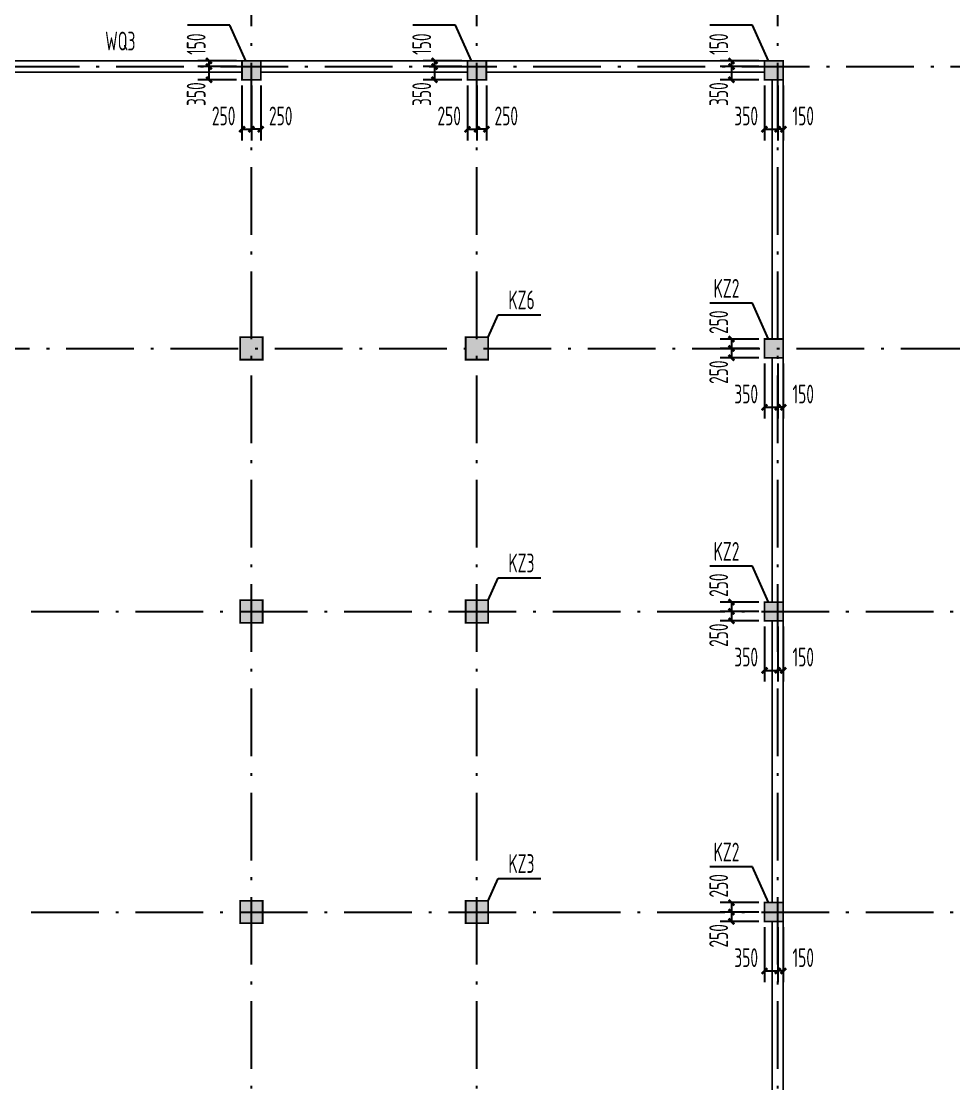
# Model space of a CAD drawing. Extents: x 2468086 to 6957054, y -3413633 to -667223.
# Drawn here: x 5075649 to 5100455, y -1229037 to -1200761 of the extents above; entities that cross this region are included whole.
import ezdxf

# ---------------------------------------------------------------- set-up
doc = ezdxf.new("R2010")
doc.units = 0
doc.header["$LTSCALE"] = 100
doc.header["$MEASUREMENT"] = 0
doc.linetypes.add('2', pattern=[18.5, 12, -3, 0.5, -3])
doc.layers.get('0').update_dxf_attribs({"linetype": 'CONTINUOUS'})
doc.layers.get('DEFPOINTS').update_dxf_attribs({"linetype": 'CONTINUOUS'})
for name, color, linetype in [('墙__实线', 3, 'CONTINUOUS'), ('柱', 2, 'CONTINUOUS'), ('柱填充', 43, 'CONTINUOUS'), ('柱编号', 211, 'CONTINUOUS'), ('轴线__尺寸数字', 7, 'CONTINUOUS'), ('轴线__点划线', 252, '2'), ('通风井定位', 145, 'CONTINUOUS')]:
    doc.layers.add(name, color=color, linetype=linetype)
doc.styles.add('GB', font='gbxwxt.shx', dxfattribs={"width": 0.7, "height": 500, "bigfont": 'gbhzfs.shx'})
doc.dimstyles.new('LYSDIM1', dxfattribs={"dimtxt": 375, "dimasz": 1.5, "dimexe": 300, "dimexo": 150, "dimgap": 90, "dimtad": 1, "dimdec": 0, "dimzin": 0, "dimdsep": 46, "dimtxsty": 'GB', "dimblk1": 'JT', "dimblk2": 'JT', "dimsah": 1, "dimcen": 0, "dimclrt": 7, "dimadec": 0, "dimazin": 0, "dimtfac": 1, "dimtdec": 0, "dimtix": 1, "dimtmove": 2, "dimatfit": 3, "dimldrblk": 'JT', "dimfxl": 1, "dimtolj": 1, "dimtzin": 0, "dimarcsym": 0})

# ---------------------------------------------------------------- blocks, each defined once
blk = doc.blocks.new('JT')
at = {"layer": '轴线__尺寸数字', "const_width": 45}
blk.add_lwpolyline([(-50, -50), (50, 50)], dxfattribs=at)
blk.add_lwpolyline([(-50, -50), (50, 50)], dxfattribs=at)
blk = doc.blocks.new('*D3219')
at = {"layer": 'DEFPOINTS', "color": 0, "transparency": 16777216}
for p in [(5080642, -1201968), (5081521, -1201818), (5081521, -1201968)]:
    blk.add_point(p, dxfattribs=at)
at = {"layer": '通风井定位', "color": 0, "lineweight": -2, "transparency": 16777216}
for p, q in [((5081371, -1201818), (5080342, -1201818)), ((5081371, -1201968), (5080342, -1201968)), ((5080642, -1201816), (5080642, -1201815)), ((5080642, -1201818), (5080642, -1201968)), ((5080642, -1201969), (5080642, -1201971))]:
    blk.add_line(p, q, dxfattribs=at)
at = {"layer": '通风井定位', "color": 0, "lineweight": -2, "transparency": 16777216, "xscale": 1.5, "yscale": 1.5, "zscale": 1.5}
for p, rotation in [((5080642, -1201818), 270), ((5080642, -1201968), 90)]:
    blk.add_blockref('JT', p, dxfattribs=dict(at, rotation=rotation))
at = {"layer": '通风井定位', "color": 7, "transparency": 16777216, "insert": (5080302, -1201370), "char_height": 500, "attachment_point": 5, "rotation": 90, "style": 'GB'}
blk.add_mtext('\\A1;150', dxfattribs=at)
blk = doc.blocks.new('*D3220')
at = {"layer": 'DEFPOINTS', "color": 0, "transparency": 16777216}
for p in [(5081521, -1201968), (5080642, -1202318), (5081521, -1202318)]:
    blk.add_point(p, dxfattribs=at)
at = {"layer": '通风井定位', "color": 0, "lineweight": -2, "transparency": 16777216}
for p, q in [((5081371, -1201968), (5080342, -1201968)), ((5080642, -1201969), (5080642, -1202316)), ((5081371, -1202318), (5080342, -1202318))]:
    blk.add_line(p, q, dxfattribs=at)
at = {"layer": '通风井定位', "color": 0, "lineweight": -2, "transparency": 16777216, "xscale": 1.5, "yscale": 1.5, "zscale": 1.5}
for p, rotation in [((5080642, -1201968), 90), ((5080642, -1202318), 270)]:
    blk.add_blockref('JT', p, dxfattribs=dict(at, rotation=rotation))
at = {"layer": '通风井定位', "color": 7, "transparency": 16777216, "insert": (5080302, -1202701), "char_height": 500, "attachment_point": 5, "rotation": 90, "style": 'GB'}
blk.add_mtext('\\A1;350', dxfattribs=at)
blk = doc.blocks.new('*D3221')
at = {"layer": 'DEFPOINTS', "color": 0, "transparency": 16777216}
for p in [(5081521, -1202318), (5081771, -1202318), (5081771, -1203636)]:
    blk.add_point(p, dxfattribs=at)
at = {"layer": '通风井定位', "color": 0, "lineweight": -2, "transparency": 16777216}
for p, q in [((5081521, -1202468), (5081521, -1203936)), ((5081771, -1202468), (5081771, -1203936)), ((5081522, -1203636), (5081769, -1203636))]:
    blk.add_line(p, q, dxfattribs=at)
at = {"layer": '通风井定位', "color": 0, "lineweight": -2, "transparency": 16777216, "xscale": 1.5, "yscale": 1.5, "zscale": 1.5, "rotation": 180}
blk.add_blockref('JT', (5081521, -1203636), dxfattribs=at)
at = {"layer": '通风井定位', "color": 0, "lineweight": -2, "transparency": 16777216, "xscale": 1.5, "yscale": 1.5, "zscale": 1.5}
blk.add_blockref('JT', (5081771, -1203636), dxfattribs=at)
at = {"layer": '通风井定位', "color": 7, "transparency": 16777216, "insert": (5081033, -1203282), "char_height": 500, "attachment_point": 5, "style": 'GB'}
blk.add_mtext('\\A1;250', dxfattribs=at)
blk = doc.blocks.new('*D3222')
at = {"layer": 'DEFPOINTS', "color": 0, "transparency": 16777216}
for p in [(5081771, -1202318), (5082021, -1202318), (5081771, -1203636)]:
    blk.add_point(p, dxfattribs=at)
at = {"layer": '通风井定位', "color": 0, "lineweight": -2, "transparency": 16777216}
for p, q in [((5081771, -1202468), (5081771, -1203936)), ((5082021, -1202468), (5082021, -1203936)), ((5082019, -1203636), (5081772, -1203636))]:
    blk.add_line(p, q, dxfattribs=at)
at = {"layer": '通风井定位', "color": 0, "lineweight": -2, "transparency": 16777216, "xscale": 1.5, "yscale": 1.5, "zscale": 1.5, "rotation": 180}
blk.add_blockref('JT', (5081771, -1203636), dxfattribs=at)
at = {"layer": '通风井定位', "color": 0, "lineweight": -2, "transparency": 16777216, "xscale": 1.5, "yscale": 1.5, "zscale": 1.5}
blk.add_blockref('JT', (5082021, -1203636), dxfattribs=at)
at = {"layer": '通风井定位', "color": 7, "transparency": 16777216, "insert": (5082551, -1203282), "char_height": 500, "attachment_point": 5, "style": 'GB'}
blk.add_mtext('\\A1;250', dxfattribs=at)
blk = doc.blocks.new('*D3223')
at = {"layer": 'DEFPOINTS', "color": 0, "transparency": 16777216}
for p in [(5086642, -1201968), (5087521, -1201818), (5087521, -1201968)]:
    blk.add_point(p, dxfattribs=at)
at = {"layer": '通风井定位', "color": 0, "lineweight": -2, "transparency": 16777216}
for p, q in [((5087371, -1201818), (5086342, -1201818)), ((5087371, -1201968), (5086342, -1201968)), ((5086642, -1201816), (5086642, -1201815)), ((5086642, -1201818), (5086642, -1201968)), ((5086642, -1201969), (5086642, -1201971))]:
    blk.add_line(p, q, dxfattribs=at)
at = {"layer": '通风井定位', "color": 0, "lineweight": -2, "transparency": 16777216, "xscale": 1.5, "yscale": 1.5, "zscale": 1.5}
for p, rotation in [((5086642, -1201818), 270), ((5086642, -1201968), 90)]:
    blk.add_blockref('JT', p, dxfattribs=dict(at, rotation=rotation))
at = {"layer": '通风井定位', "color": 7, "transparency": 16777216, "insert": (5086302, -1201370), "char_height": 500, "attachment_point": 5, "rotation": 90, "style": 'GB'}
blk.add_mtext('\\A1;150', dxfattribs=at)
blk = doc.blocks.new('*D3224')
at = {"layer": 'DEFPOINTS', "color": 0, "transparency": 16777216}
for p in [(5087521, -1201968), (5086642, -1202318), (5087521, -1202318)]:
    blk.add_point(p, dxfattribs=at)
at = {"layer": '通风井定位', "color": 0, "lineweight": -2, "transparency": 16777216}
for p, q in [((5087371, -1201968), (5086342, -1201968)), ((5086642, -1201969), (5086642, -1202316)), ((5087371, -1202318), (5086342, -1202318))]:
    blk.add_line(p, q, dxfattribs=at)
at = {"layer": '通风井定位', "color": 0, "lineweight": -2, "transparency": 16777216, "xscale": 1.5, "yscale": 1.5, "zscale": 1.5}
for p, rotation in [((5086642, -1201968), 90), ((5086642, -1202318), 270)]:
    blk.add_blockref('JT', p, dxfattribs=dict(at, rotation=rotation))
at = {"layer": '通风井定位', "color": 7, "transparency": 16777216, "insert": (5086302, -1202701), "char_height": 500, "attachment_point": 5, "rotation": 90, "style": 'GB'}
blk.add_mtext('\\A1;350', dxfattribs=at)
blk = doc.blocks.new('*D3225')
at = {"layer": 'DEFPOINTS', "color": 0, "transparency": 16777216}
for p in [(5087521, -1202318), (5087771, -1202318), (5087771, -1203636)]:
    blk.add_point(p, dxfattribs=at)
at = {"layer": '通风井定位', "color": 0, "lineweight": -2, "transparency": 16777216}
for p, q in [((5087521, -1202468), (5087521, -1203936)), ((5087771, -1202468), (5087771, -1203936)), ((5087522, -1203636), (5087769, -1203636))]:
    blk.add_line(p, q, dxfattribs=at)
at = {"layer": '通风井定位', "color": 0, "lineweight": -2, "transparency": 16777216, "xscale": 1.5, "yscale": 1.5, "zscale": 1.5, "rotation": 180}
blk.add_blockref('JT', (5087521, -1203636), dxfattribs=at)
at = {"layer": '通风井定位', "color": 0, "lineweight": -2, "transparency": 16777216, "xscale": 1.5, "yscale": 1.5, "zscale": 1.5}
blk.add_blockref('JT', (5087771, -1203636), dxfattribs=at)
at = {"layer": '通风井定位', "color": 7, "transparency": 16777216, "insert": (5087033, -1203282), "char_height": 500, "attachment_point": 5, "style": 'GB'}
blk.add_mtext('\\A1;250', dxfattribs=at)
blk = doc.blocks.new('*D3226')
at = {"layer": 'DEFPOINTS', "color": 0, "transparency": 16777216}
for p in [(5087771, -1202318), (5088021, -1202318), (5087771, -1203636)]:
    blk.add_point(p, dxfattribs=at)
at = {"layer": '通风井定位', "color": 0, "lineweight": -2, "transparency": 16777216}
for p, q in [((5087771, -1202468), (5087771, -1203936)), ((5088021, -1202468), (5088021, -1203936)), ((5088019, -1203636), (5087772, -1203636))]:
    blk.add_line(p, q, dxfattribs=at)
at = {"layer": '通风井定位', "color": 0, "lineweight": -2, "transparency": 16777216, "xscale": 1.5, "yscale": 1.5, "zscale": 1.5, "rotation": 180}
blk.add_blockref('JT', (5087771, -1203636), dxfattribs=at)
at = {"layer": '通风井定位', "color": 0, "lineweight": -2, "transparency": 16777216, "xscale": 1.5, "yscale": 1.5, "zscale": 1.5}
blk.add_blockref('JT', (5088021, -1203636), dxfattribs=at)
at = {"layer": '通风井定位', "color": 7, "transparency": 16777216, "insert": (5088551, -1203282), "char_height": 500, "attachment_point": 5, "style": 'GB'}
blk.add_mtext('\\A1;250', dxfattribs=at)
blk = doc.blocks.new('*D3227')
at = {"layer": 'DEFPOINTS', "color": 0, "transparency": 16777216}
for p in [(5094542, -1201968), (5095421, -1201818), (5095421, -1201968)]:
    blk.add_point(p, dxfattribs=at)
at = {"layer": '通风井定位', "color": 0, "lineweight": -2, "transparency": 16777216}
for p, q in [((5095271, -1201818), (5094242, -1201818)), ((5095271, -1201968), (5094242, -1201968)), ((5094542, -1201816), (5094542, -1201815)), ((5094542, -1201818), (5094542, -1201968)), ((5094542, -1201969), (5094542, -1201971))]:
    blk.add_line(p, q, dxfattribs=at)
at = {"layer": '通风井定位', "color": 0, "lineweight": -2, "transparency": 16777216, "xscale": 1.5, "yscale": 1.5, "zscale": 1.5}
for p, rotation in [((5094542, -1201818), 270), ((5094542, -1201968), 90)]:
    blk.add_blockref('JT', p, dxfattribs=dict(at, rotation=rotation))
at = {"layer": '通风井定位', "color": 7, "transparency": 16777216, "insert": (5094202, -1201370), "char_height": 500, "attachment_point": 5, "rotation": 90, "style": 'GB'}
blk.add_mtext('\\A1;150', dxfattribs=at)
blk = doc.blocks.new('*D3228')
at = {"layer": 'DEFPOINTS', "color": 0, "transparency": 16777216}
for p in [(5095421, -1201968), (5094542, -1202318), (5095421, -1202318)]:
    blk.add_point(p, dxfattribs=at)
at = {"layer": '通风井定位', "color": 0, "lineweight": -2, "transparency": 16777216}
for p, q in [((5095271, -1201968), (5094242, -1201968)), ((5094542, -1201969), (5094542, -1202316)), ((5095271, -1202318), (5094242, -1202318))]:
    blk.add_line(p, q, dxfattribs=at)
at = {"layer": '通风井定位', "color": 0, "lineweight": -2, "transparency": 16777216, "xscale": 1.5, "yscale": 1.5, "zscale": 1.5}
for p, rotation in [((5094542, -1201968), 90), ((5094542, -1202318), 270)]:
    blk.add_blockref('JT', p, dxfattribs=dict(at, rotation=rotation))
at = {"layer": '通风井定位', "color": 7, "transparency": 16777216, "insert": (5094202, -1202701), "char_height": 500, "attachment_point": 5, "rotation": 90, "style": 'GB'}
blk.add_mtext('\\A1;350', dxfattribs=at)
blk = doc.blocks.new('*D3229')
at = {"layer": 'DEFPOINTS', "color": 0, "transparency": 16777216}
for p in [(5095421, -1202318), (5095771, -1202318), (5095771, -1203636)]:
    blk.add_point(p, dxfattribs=at)
at = {"layer": '通风井定位', "color": 0, "lineweight": -2, "transparency": 16777216}
for p, q in [((5095421, -1202468), (5095421, -1203936)), ((5095771, -1202468), (5095771, -1203936)), ((5095422, -1203636), (5095769, -1203636))]:
    blk.add_line(p, q, dxfattribs=at)
at = {"layer": '通风井定位', "color": 0, "lineweight": -2, "transparency": 16777216, "xscale": 1.5, "yscale": 1.5, "zscale": 1.5, "rotation": 180}
blk.add_blockref('JT', (5095421, -1203636), dxfattribs=at)
at = {"layer": '通风井定位', "color": 0, "lineweight": -2, "transparency": 16777216, "xscale": 1.5, "yscale": 1.5, "zscale": 1.5}
blk.add_blockref('JT', (5095771, -1203636), dxfattribs=at)
at = {"layer": '通风井定位', "color": 7, "transparency": 16777216, "insert": (5094933, -1203282), "char_height": 500, "attachment_point": 5, "style": 'GB'}
blk.add_mtext('\\A1;350', dxfattribs=at)
blk = doc.blocks.new('*D3230')
at = {"layer": 'DEFPOINTS', "color": 0, "transparency": 16777216}
for p in [(5095771, -1202318), (5095921, -1202318), (5095771, -1203636)]:
    blk.add_point(p, dxfattribs=at)
at = {"layer": '通风井定位', "color": 0, "lineweight": -2, "transparency": 16777216}
for p, q in [((5095771, -1202468), (5095771, -1203936)), ((5095921, -1202468), (5095921, -1203936)), ((5095769, -1203636), (5095768, -1203636)), ((5095921, -1203636), (5095771, -1203636)), ((5095922, -1203636), (5095924, -1203636))]:
    blk.add_line(p, q, dxfattribs=at)
at = {"layer": '通风井定位', "color": 0, "lineweight": -2, "transparency": 16777216, "xscale": 1.5, "yscale": 1.5, "zscale": 1.5}
blk.add_blockref('JT', (5095771, -1203636), dxfattribs=at)
at = {"layer": '通风井定位', "color": 0, "lineweight": -2, "transparency": 16777216, "xscale": 1.5, "yscale": 1.5, "zscale": 1.5, "rotation": 180}
blk.add_blockref('JT', (5095921, -1203636), dxfattribs=at)
at = {"layer": '通风井定位', "color": 7, "transparency": 16777216, "insert": (5096451, -1203282), "char_height": 500, "attachment_point": 5, "style": 'GB'}
blk.add_mtext('\\A1;150', dxfattribs=at)
blk = doc.blocks.new('*D3231')
at = {"layer": 'DEFPOINTS', "color": 0, "transparency": 16777216}
for p in [(5095421, -1209218), (5094542, -1209468), (5095421, -1209468)]:
    blk.add_point(p, dxfattribs=at)
at = {"layer": '通风井定位', "color": 0, "lineweight": -2, "transparency": 16777216}
for p, q in [((5095271, -1209218), (5094242, -1209218)), ((5094542, -1209219), (5094542, -1209466)), ((5095271, -1209468), (5094242, -1209468))]:
    blk.add_line(p, q, dxfattribs=at)
at = {"layer": '通风井定位', "color": 0, "lineweight": -2, "transparency": 16777216, "xscale": 1.5, "yscale": 1.5, "zscale": 1.5}
for p, rotation in [((5094542, -1209218), 90), ((5094542, -1209468), 270)]:
    blk.add_blockref('JT', p, dxfattribs=dict(at, rotation=rotation))
at = {"layer": '通风井定位', "color": 7, "transparency": 16777216, "insert": (5094202, -1208770), "char_height": 500, "attachment_point": 5, "rotation": 90, "style": 'GB'}
blk.add_mtext('\\A1;250', dxfattribs=at)
blk = doc.blocks.new('*D3232')
at = {"layer": 'DEFPOINTS', "color": 0, "transparency": 16777216}
for p in [(5095421, -1209468), (5094542, -1209718), (5095421, -1209718)]:
    blk.add_point(p, dxfattribs=at)
at = {"layer": '通风井定位', "color": 0, "lineweight": -2, "transparency": 16777216}
for p, q in [((5095271, -1209468), (5094242, -1209468)), ((5094542, -1209469), (5094542, -1209716)), ((5095271, -1209718), (5094242, -1209718))]:
    blk.add_line(p, q, dxfattribs=at)
at = {"layer": '通风井定位', "color": 0, "lineweight": -2, "transparency": 16777216, "xscale": 1.5, "yscale": 1.5, "zscale": 1.5}
for p, rotation in [((5094542, -1209468), 90), ((5094542, -1209718), 270)]:
    blk.add_blockref('JT', p, dxfattribs=dict(at, rotation=rotation))
at = {"layer": '通风井定位', "color": 7, "transparency": 16777216, "insert": (5094202, -1210101), "char_height": 500, "attachment_point": 5, "rotation": 90, "style": 'GB'}
blk.add_mtext('\\A1;250', dxfattribs=at)
blk = doc.blocks.new('*D3233')
at = {"layer": 'DEFPOINTS', "color": 0, "transparency": 16777216}
for p in [(5095421, -1209718), (5095771, -1209718), (5095771, -1211036)]:
    blk.add_point(p, dxfattribs=at)
at = {"layer": '通风井定位', "color": 0, "lineweight": -2, "transparency": 16777216}
for p, q in [((5095421, -1209868), (5095421, -1211336)), ((5095771, -1209868), (5095771, -1211336)), ((5095422, -1211036), (5095769, -1211036))]:
    blk.add_line(p, q, dxfattribs=at)
at = {"layer": '通风井定位', "color": 0, "lineweight": -2, "transparency": 16777216, "xscale": 1.5, "yscale": 1.5, "zscale": 1.5, "rotation": 180}
blk.add_blockref('JT', (5095421, -1211036), dxfattribs=at)
at = {"layer": '通风井定位', "color": 0, "lineweight": -2, "transparency": 16777216, "xscale": 1.5, "yscale": 1.5, "zscale": 1.5}
blk.add_blockref('JT', (5095771, -1211036), dxfattribs=at)
at = {"layer": '通风井定位', "color": 7, "transparency": 16777216, "insert": (5094933, -1210682), "char_height": 500, "attachment_point": 5, "style": 'GB'}
blk.add_mtext('\\A1;350', dxfattribs=at)
blk = doc.blocks.new('*D3234')
at = {"layer": 'DEFPOINTS', "color": 0, "transparency": 16777216}
for p in [(5095771, -1209718), (5095921, -1209718), (5095771, -1211036)]:
    blk.add_point(p, dxfattribs=at)
at = {"layer": '通风井定位', "color": 0, "lineweight": -2, "transparency": 16777216}
for p, q in [((5095771, -1209868), (5095771, -1211336)), ((5095921, -1209868), (5095921, -1211336)), ((5095769, -1211036), (5095768, -1211036)), ((5095921, -1211036), (5095771, -1211036)), ((5095922, -1211036), (5095924, -1211036))]:
    blk.add_line(p, q, dxfattribs=at)
at = {"layer": '通风井定位', "color": 0, "lineweight": -2, "transparency": 16777216, "xscale": 1.5, "yscale": 1.5, "zscale": 1.5}
blk.add_blockref('JT', (5095771, -1211036), dxfattribs=at)
at = {"layer": '通风井定位', "color": 0, "lineweight": -2, "transparency": 16777216, "xscale": 1.5, "yscale": 1.5, "zscale": 1.5, "rotation": 180}
blk.add_blockref('JT', (5095921, -1211036), dxfattribs=at)
at = {"layer": '通风井定位', "color": 7, "transparency": 16777216, "insert": (5096451, -1210682), "char_height": 500, "attachment_point": 5, "style": 'GB'}
blk.add_mtext('\\A1;150', dxfattribs=at)
blk = doc.blocks.new('*D3235')
at = {"layer": 'DEFPOINTS', "color": 0, "transparency": 16777216}
for p in [(5095421, -1216218), (5094542, -1216468), (5095421, -1216468)]:
    blk.add_point(p, dxfattribs=at)
at = {"layer": '通风井定位', "color": 0, "lineweight": -2, "transparency": 16777216}
for p, q in [((5095271, -1216218), (5094242, -1216218)), ((5094542, -1216219), (5094542, -1216466)), ((5095271, -1216468), (5094242, -1216468))]:
    blk.add_line(p, q, dxfattribs=at)
at = {"layer": '通风井定位', "color": 0, "lineweight": -2, "transparency": 16777216, "xscale": 1.5, "yscale": 1.5, "zscale": 1.5}
for p, rotation in [((5094542, -1216218), 90), ((5094542, -1216468), 270)]:
    blk.add_blockref('JT', p, dxfattribs=dict(at, rotation=rotation))
at = {"layer": '通风井定位', "color": 7, "transparency": 16777216, "insert": (5094202, -1215770), "char_height": 500, "attachment_point": 5, "rotation": 90, "style": 'GB'}
blk.add_mtext('\\A1;250', dxfattribs=at)
blk = doc.blocks.new('*D3236')
at = {"layer": 'DEFPOINTS', "color": 0, "transparency": 16777216}
for p in [(5094542, -1216718), (5095421, -1216468), (5095421, -1216718)]:
    blk.add_point(p, dxfattribs=at)
at = {"layer": '通风井定位', "color": 0, "lineweight": -2, "transparency": 16777216}
for p, q in [((5095271, -1216468), (5094242, -1216468)), ((5095271, -1216718), (5094242, -1216718)), ((5094542, -1216469), (5094542, -1216716))]:
    blk.add_line(p, q, dxfattribs=at)
at = {"layer": '通风井定位', "color": 0, "lineweight": -2, "transparency": 16777216, "xscale": 1.5, "yscale": 1.5, "zscale": 1.5}
for p, rotation in [((5094542, -1216468), 90), ((5094542, -1216718), 270)]:
    blk.add_blockref('JT', p, dxfattribs=dict(at, rotation=rotation))
at = {"layer": '通风井定位', "color": 7, "transparency": 16777216, "insert": (5094202, -1217101), "char_height": 500, "attachment_point": 5, "rotation": 90, "style": 'GB'}
blk.add_mtext('\\A1;250', dxfattribs=at)
blk = doc.blocks.new('*D3237')
at = {"layer": 'DEFPOINTS', "color": 0, "transparency": 16777216}
for p in [(5095421, -1216718), (5095771, -1216718), (5095771, -1218036)]:
    blk.add_point(p, dxfattribs=at)
at = {"layer": '通风井定位', "color": 0, "lineweight": -2, "transparency": 16777216}
for p, q in [((5095421, -1216868), (5095421, -1218336)), ((5095771, -1216868), (5095771, -1218336)), ((5095422, -1218036), (5095769, -1218036))]:
    blk.add_line(p, q, dxfattribs=at)
at = {"layer": '通风井定位', "color": 0, "lineweight": -2, "transparency": 16777216, "xscale": 1.5, "yscale": 1.5, "zscale": 1.5, "rotation": 180}
blk.add_blockref('JT', (5095421, -1218036), dxfattribs=at)
at = {"layer": '通风井定位', "color": 0, "lineweight": -2, "transparency": 16777216, "xscale": 1.5, "yscale": 1.5, "zscale": 1.5}
blk.add_blockref('JT', (5095771, -1218036), dxfattribs=at)
at = {"layer": '通风井定位', "color": 7, "transparency": 16777216, "insert": (5094933, -1217682), "char_height": 500, "attachment_point": 5, "style": 'GB'}
blk.add_mtext('\\A1;350', dxfattribs=at)
blk = doc.blocks.new('*D3238')
at = {"layer": 'DEFPOINTS', "color": 0, "transparency": 16777216}
for p in [(5095771, -1216718), (5095921, -1216718), (5095771, -1218036)]:
    blk.add_point(p, dxfattribs=at)
at = {"layer": '通风井定位', "color": 0, "lineweight": -2, "transparency": 16777216}
for p, q in [((5095771, -1216868), (5095771, -1218336)), ((5095921, -1216868), (5095921, -1218336)), ((5095769, -1218036), (5095768, -1218036)), ((5095921, -1218036), (5095771, -1218036)), ((5095922, -1218036), (5095924, -1218036))]:
    blk.add_line(p, q, dxfattribs=at)
at = {"layer": '通风井定位', "color": 0, "lineweight": -2, "transparency": 16777216, "xscale": 1.5, "yscale": 1.5, "zscale": 1.5}
blk.add_blockref('JT', (5095771, -1218036), dxfattribs=at)
at = {"layer": '通风井定位', "color": 0, "lineweight": -2, "transparency": 16777216, "xscale": 1.5, "yscale": 1.5, "zscale": 1.5, "rotation": 180}
blk.add_blockref('JT', (5095921, -1218036), dxfattribs=at)
at = {"layer": '通风井定位', "color": 7, "transparency": 16777216, "insert": (5096451, -1217682), "char_height": 500, "attachment_point": 5, "style": 'GB'}
blk.add_mtext('\\A1;150', dxfattribs=at)
blk = doc.blocks.new('*D3239')
at = {"layer": 'DEFPOINTS', "color": 0, "transparency": 16777216}
for p in [(5095421, -1224218), (5094542, -1224468), (5095421, -1224468)]:
    blk.add_point(p, dxfattribs=at)
at = {"layer": '通风井定位', "color": 0, "lineweight": -2, "transparency": 16777216}
for p, q in [((5095271, -1224218), (5094242, -1224218)), ((5094542, -1224219), (5094542, -1224466)), ((5095271, -1224468), (5094242, -1224468))]:
    blk.add_line(p, q, dxfattribs=at)
at = {"layer": '通风井定位', "color": 0, "lineweight": -2, "transparency": 16777216, "xscale": 1.5, "yscale": 1.5, "zscale": 1.5}
for p, rotation in [((5094542, -1224218), 90), ((5094542, -1224468), 270)]:
    blk.add_blockref('JT', p, dxfattribs=dict(at, rotation=rotation))
at = {"layer": '通风井定位', "color": 7, "transparency": 16777216, "insert": (5094202, -1223770), "char_height": 500, "attachment_point": 5, "rotation": 90, "style": 'GB'}
blk.add_mtext('\\A1;250', dxfattribs=at)
blk = doc.blocks.new('*D3240')
at = {"layer": 'DEFPOINTS', "color": 0, "transparency": 16777216}
for p in [(5095421, -1224468), (5094542, -1224718), (5095421, -1224718)]:
    blk.add_point(p, dxfattribs=at)
at = {"layer": '通风井定位', "color": 0, "lineweight": -2, "transparency": 16777216}
for p, q in [((5095271, -1224468), (5094242, -1224468)), ((5094542, -1224469), (5094542, -1224716)), ((5095271, -1224718), (5094242, -1224718))]:
    blk.add_line(p, q, dxfattribs=at)
at = {"layer": '通风井定位', "color": 0, "lineweight": -2, "transparency": 16777216, "xscale": 1.5, "yscale": 1.5, "zscale": 1.5}
for p, rotation in [((5094542, -1224468), 90), ((5094542, -1224718), 270)]:
    blk.add_blockref('JT', p, dxfattribs=dict(at, rotation=rotation))
at = {"layer": '通风井定位', "color": 7, "transparency": 16777216, "insert": (5094202, -1225101), "char_height": 500, "attachment_point": 5, "rotation": 90, "style": 'GB'}
blk.add_mtext('\\A1;250', dxfattribs=at)
blk = doc.blocks.new('*D3241')
at = {"layer": 'DEFPOINTS', "color": 0, "transparency": 16777216}
for p in [(5095421, -1224718), (5095771, -1224718), (5095771, -1226036)]:
    blk.add_point(p, dxfattribs=at)
at = {"layer": '通风井定位', "color": 0, "lineweight": -2, "transparency": 16777216}
for p, q in [((5095421, -1224868), (5095421, -1226336)), ((5095771, -1224868), (5095771, -1226336)), ((5095422, -1226036), (5095769, -1226036))]:
    blk.add_line(p, q, dxfattribs=at)
at = {"layer": '通风井定位', "color": 0, "lineweight": -2, "transparency": 16777216, "xscale": 1.5, "yscale": 1.5, "zscale": 1.5, "rotation": 180}
blk.add_blockref('JT', (5095421, -1226036), dxfattribs=at)
at = {"layer": '通风井定位', "color": 0, "lineweight": -2, "transparency": 16777216, "xscale": 1.5, "yscale": 1.5, "zscale": 1.5}
blk.add_blockref('JT', (5095771, -1226036), dxfattribs=at)
at = {"layer": '通风井定位', "color": 7, "transparency": 16777216, "insert": (5094933, -1225682), "char_height": 500, "attachment_point": 5, "style": 'GB'}
blk.add_mtext('\\A1;350', dxfattribs=at)
blk = doc.blocks.new('*D3242')
at = {"layer": 'DEFPOINTS', "color": 0, "transparency": 16777216}
for p in [(5095771, -1224718), (5095921, -1224718), (5095771, -1226036)]:
    blk.add_point(p, dxfattribs=at)
at = {"layer": '通风井定位', "color": 0, "lineweight": -2, "transparency": 16777216}
for p, q in [((5095771, -1224868), (5095771, -1226336)), ((5095921, -1224868), (5095921, -1226336)), ((5095769, -1226036), (5095768, -1226036)), ((5095921, -1226036), (5095771, -1226036)), ((5095922, -1226036), (5095924, -1226036))]:
    blk.add_line(p, q, dxfattribs=at)
at = {"layer": '通风井定位', "color": 0, "lineweight": -2, "transparency": 16777216, "xscale": 1.5, "yscale": 1.5, "zscale": 1.5}
blk.add_blockref('JT', (5095771, -1226036), dxfattribs=at)
at = {"layer": '通风井定位', "color": 0, "lineweight": -2, "transparency": 16777216, "xscale": 1.5, "yscale": 1.5, "zscale": 1.5, "rotation": 180}
blk.add_blockref('JT', (5095921, -1226036), dxfattribs=at)
at = {"layer": '通风井定位', "color": 7, "transparency": 16777216, "insert": (5096451, -1225682), "char_height": 500, "attachment_point": 5, "style": 'GB'}
blk.add_mtext('\\A1;150', dxfattribs=at)

msp = doc.modelspace()

# ---------------------------------------------------------------- hatches: boundary and pattern name
at = {"layer": '柱填充'}
for points in [[(5081520.8, -1201817.6), (5081520.8, -1202317.6), (5082020.8, -1202317.6), (5082020.8, -1201817.6)], [(5087520.8, -1201817.6), (5087520.8, -1202317.6), (5088020.8, -1202317.6), (5088020.8, -1201817.6)], [(5095420.8, -1201817.6), (5095420.8, -1202317.6), (5095920.8, -1202317.6), (5095920.8, -1201817.6)], [(5081470.8, -1209167.6), (5081470.8, -1209767.6), (5082070.8, -1209767.6), (5082070.8, -1209167.6)], [(5087470.8, -1209167.6), (5087470.8, -1209767.6), (5088070.8, -1209767.6), (5088070.8, -1209167.6)], [(5095420.8, -1209217.6), (5095420.8, -1209717.6), (5095920.8, -1209717.6), (5095920.8, -1209217.6)], [(5081470.8, -1216167.6), (5081470.8, -1216767.6), (5082070.8, -1216767.6), (5082070.8, -1216167.6)], [(5087470.8, -1216167.6), (5087470.8, -1216767.6), (5088070.8, -1216767.6), (5088070.8, -1216167.6)], [(5095420.8, -1216217.6), (5095420.8, -1216717.6), (5095920.8, -1216717.6), (5095920.8, -1216217.6)], [(5081470.8, -1224167.6), (5081470.8, -1224767.6), (5082070.8, -1224767.6), (5082070.8, -1224167.6)], [(5087470.8, -1224167.6), (5087470.8, -1224767.6), (5088070.8, -1224767.6), (5088070.8, -1224167.6)], [(5095420.8, -1224217.6), (5095420.8, -1224717.6), (5095920.8, -1224717.6), (5095920.8, -1224217.6)]]:
    msp.add_hatch(color=256, dxfattribs=at).paths.add_polyline_path(points)

# ---------------------------------------------------------------- linework, layer by layer
at = {"layer": '墙__实线', "color": 94, "const_width": 45}
for points in [[(5073595.8, -1201817.6), (5081520.8, -1201817.6)], [(5082020.8, -1201817.6), (5087520.8, -1201817.6)], [(5088020.8, -1201817.6), (5095420.8, -1201817.6)], [(5073595.8, -1202117.6), (5081520.8, -1202117.6)], [(5082020.8, -1202117.6), (5087520.8, -1202117.6)], [(5088020.8, -1202117.6), (5095420.8, -1202117.6)], [(5095620.8, -1209217.6), (5095620.8, -1202317.6)], [(5095920.8, -1209217.6), (5095920.8, -1202317.6)], [(5095620.8, -1216217.6), (5095620.8, -1209717.6)], [(5095920.8, -1216217.6), (5095920.8, -1209717.6)], [(5095620.8, -1224217.6), (5095620.8, -1216717.6)], [(5095920.8, -1224217.6), (5095920.8, -1216717.6)], [(5095620.8, -1232217.6), (5095620.8, -1224717.6)], [(5095920.8, -1232217.6), (5095920.8, -1224717.6)]]:
    msp.add_lwpolyline(points, dxfattribs=at)
at = {"layer": '柱', "const_width": 45}
for points in [[(5081520.8, -1201817.6), (5081520.8, -1202317.6), (5082020.8, -1202317.6), (5082020.8, -1201817.6), (5081520.8, -1201817.6)], [(5087520.8, -1201817.6), (5087520.8, -1202317.6), (5088020.8, -1202317.6), (5088020.8, -1201817.6), (5087520.8, -1201817.6)], [(5095420.8, -1201817.6), (5095420.8, -1202317.6), (5095920.8, -1202317.6), (5095920.8, -1201817.6), (5095420.8, -1201817.6)], [(5081470.8, -1209167.6), (5081470.8, -1209767.6), (5082070.8, -1209767.6), (5082070.8, -1209167.6), (5081470.8, -1209167.6)], [(5087470.8, -1209167.6), (5087470.8, -1209767.6), (5088070.8, -1209767.6), (5088070.8, -1209167.6), (5087470.8, -1209167.6)], [(5095420.8, -1209217.6), (5095420.8, -1209717.6), (5095920.8, -1209717.6), (5095920.8, -1209217.6), (5095420.8, -1209217.6)], [(5081470.8, -1216167.6), (5081470.8, -1216767.6), (5082070.8, -1216767.6), (5082070.8, -1216167.6), (5081470.8, -1216167.6)], [(5087470.8, -1216167.6), (5087470.8, -1216767.6), (5088070.8, -1216767.6), (5088070.8, -1216167.6), (5087470.8, -1216167.6)], [(5095420.8, -1216217.6), (5095420.8, -1216717.6), (5095920.8, -1216717.6), (5095920.8, -1216217.6), (5095420.8, -1216217.6)], [(5081470.8, -1224167.6), (5081470.8, -1224767.6), (5082070.8, -1224767.6), (5082070.8, -1224167.6), (5081470.8, -1224167.6)], [(5087470.8, -1224167.6), (5087470.8, -1224767.6), (5088070.8, -1224767.6), (5088070.8, -1224167.6), (5087470.8, -1224167.6)], [(5095420.8, -1224217.6), (5095420.8, -1224717.6), (5095920.8, -1224717.6), (5095920.8, -1224217.6), (5095420.8, -1224217.6)]]:
    msp.add_lwpolyline(points, dxfattribs=at)
at = {"layer": '柱编号'}
for p, q in [((5081200.7, -1200863.3), (5080068.5, -1200863.3)), ((5081623.4, -1201817.6), (5081200.7, -1200863.3)), ((5087200.7, -1200863.3), (5086068.5, -1200863.3)), ((5087623.4, -1201817.6), (5087200.7, -1200863.3)), ((5095100.7, -1200863.3), (5093968.5, -1200863.3)), ((5095523.4, -1201817.6), (5095100.7, -1200863.3)), ((5095100.7, -1208263.3), (5093968.5, -1208263.3)), ((5095523.4, -1209217.6), (5095100.7, -1208263.3)), ((5088070.8, -1209167.6), (5088334.9, -1208571.4)), ((5088334.9, -1208571.4), (5089467.1, -1208571.4)), ((5095100.7, -1215263.3), (5093968.5, -1215263.3)), ((5095523.4, -1216217.6), (5095100.7, -1215263.3)), ((5088070.8, -1216167.6), (5088334.9, -1215571.4)), ((5088334.9, -1215571.4), (5089467.1, -1215571.4)), ((5095100.7, -1223263.3), (5093968.5, -1223263.3)), ((5095523.4, -1224217.6), (5095100.7, -1223263.3)), ((5088070.8, -1224167.6), (5088334.9, -1223571.4)), ((5088334.9, -1223571.4), (5089467.1, -1223571.4))]:
    msp.add_line(p, q, dxfattribs=at)
at = {"layer": '轴线__点划线', "ltscale": 1.5}
for p, q in [((5081770.8, -1236967.6), (5081770.8, -1179267.8)), ((5087770.8, -1236967.6), (5087770.8, -1179267.8)), ((5095770.8, -1236967.6), (5095770.8, -1179267.8)), ((5033770.8, -1201967.6), (5210016.5, -1201967.6)), ((4929770.8, -1209467.6), (5210016.5, -1209467.6)), ((4923288.4, -1216467.6), (5210016.5, -1216467.6)), ((4923288.4, -1224467.6), (5210016.5, -1224467.6))]:
    msp.add_line(p, q, dxfattribs=at)

# ---------------------------------------------------------------- texts
at = {"style": 'GB', "width": 0.7}
msp.add_text('WQ3', height=500, dxfattribs=at).set_placement((5077882.7, -1201538.8))
at = {"layer": '柱编号', "style": 'GB', "width": 0.7}
for s, p in [('KZ2', (5094066.7, -1208120)), ('KZ6', (5088608.1, -1208428)), ('KZ2', (5094066.7, -1215120)), ('KZ3', (5088608.1, -1215428)), ('KZ2', (5094066.7, -1223120)), ('KZ3', (5088608.1, -1223428))]:
    msp.add_text(s, height=500, dxfattribs=at).set_placement(p)

# ---------------------------------------------------------------- dimensions: what is measured, and where the dimension line sits
at = {"layer": '通风井定位'}
for base, p1, p2, picture, middle in [((5080641.7, -1201967.6), (5081520.8, -1201817.6), (5081520.8, -1201967.6), '*D3219', (5080301.6, -1201370.4)), ((5086641.7, -1201967.6), (5087520.8, -1201817.6), (5087520.8, -1201967.6), '*D3223', (5086301.6, -1201370.4)), ((5094541.7, -1201967.6), (5095420.8, -1201817.6), (5095420.8, -1201967.6), '*D3227', (5094201.6, -1201370.4)), ((5080641.7, -1202317.6), (5081520.8, -1201967.6), (5081520.8, -1202317.6), '*D3220', (5080301.6, -1202701.1)), ((5086641.7, -1202317.6), (5087520.8, -1201967.6), (5087520.8, -1202317.6), '*D3224', (5086301.6, -1202701.1)), ((5094541.7, -1202317.6), (5095420.8, -1201967.6), (5095420.8, -1202317.6), '*D3228', (5094201.6, -1202701.1)), ((5094541.7, -1209467.6), (5095420.8, -1209217.6), (5095420.8, -1209467.6), '*D3231', (5094201.6, -1208770.4)), ((5094541.7, -1209717.6), (5095420.8, -1209467.6), (5095420.8, -1209717.6), '*D3232', (5094201.6, -1210101.1)), ((5094541.7, -1216467.6), (5095420.8, -1216217.6), (5095420.8, -1216467.6), '*D3235', (5094201.6, -1215770.4)), ((5094541.7, -1216717.6), (5095420.8, -1216467.6), (5095420.8, -1216717.6), '*D3236', (5094201.6, -1217101.1)), ((5094541.7, -1224467.6), (5095420.8, -1224217.6), (5095420.8, -1224467.6), '*D3239', (5094201.6, -1223770.4)), ((5094541.7, -1224717.6), (5095420.8, -1224467.6), (5095420.8, -1224717.6), '*D3240', (5094201.6, -1225101.1))]:
    dim = msp.add_linear_dim(base=base, p1=p1, p2=p2, angle=90, dimstyle='LYSDIM1', override={"dimtxt": 500}, dxfattribs=at)
    dim.commit()
    dim.dimension.update_dxf_attribs({"geometry": picture, "text_midpoint": middle, "dimtype": 128})
for base, p1, p2, picture, middle in [((5081770.8, -1203635.6), (5081520.8, -1202317.6), (5081770.8, -1202317.6), '*D3221', (5081033.2, -1203282.4)), ((5081770.8, -1203635.6), (5082020.8, -1202317.6), (5081770.8, -1202317.6), '*D3222', (5082551.2, -1203282.4)), ((5087770.8, -1203635.6), (5087520.8, -1202317.6), (5087770.8, -1202317.6), '*D3225', (5087033.2, -1203282.4)), ((5087770.8, -1203635.6), (5088020.8, -1202317.6), (5087770.8, -1202317.6), '*D3226', (5088551.2, -1203282.4)), ((5095770.8, -1203635.6), (5095420.8, -1202317.6), (5095770.8, -1202317.6), '*D3229', (5094933.2, -1203282.4)), ((5095770.8, -1203635.6), (5095920.8, -1202317.6), (5095770.8, -1202317.6), '*D3230', (5096451.2, -1203282.4)), ((5095770.8, -1211035.6), (5095420.8, -1209717.6), (5095770.8, -1209717.6), '*D3233', (5094933.2, -1210682.4)), ((5095770.8, -1211035.6), (5095920.8, -1209717.6), (5095770.8, -1209717.6), '*D3234', (5096451.2, -1210682.4)), ((5095770.8, -1218035.6), (5095420.8, -1216717.6), (5095770.8, -1216717.6), '*D3237', (5094933.2, -1217682.4)), ((5095770.8, -1218035.6), (5095920.8, -1216717.6), (5095770.8, -1216717.6), '*D3238', (5096451.2, -1217682.4)), ((5095770.8, -1226035.6), (5095420.8, -1224717.6), (5095770.8, -1224717.6), '*D3241', (5094933.2, -1225682.4)), ((5095770.8, -1226035.6), (5095920.8, -1224717.6), (5095770.8, -1224717.6), '*D3242', (5096451.2, -1225682.4))]:
    dim = msp.add_linear_dim(base=base, p1=p1, p2=p2, dimstyle='LYSDIM1', override={"dimtxt": 500}, dxfattribs=at)
    dim.commit()
    dim.dimension.update_dxf_attribs({"geometry": picture, "text_midpoint": middle, "dimtype": 128})

doc.saveas('drawing.dxf')
